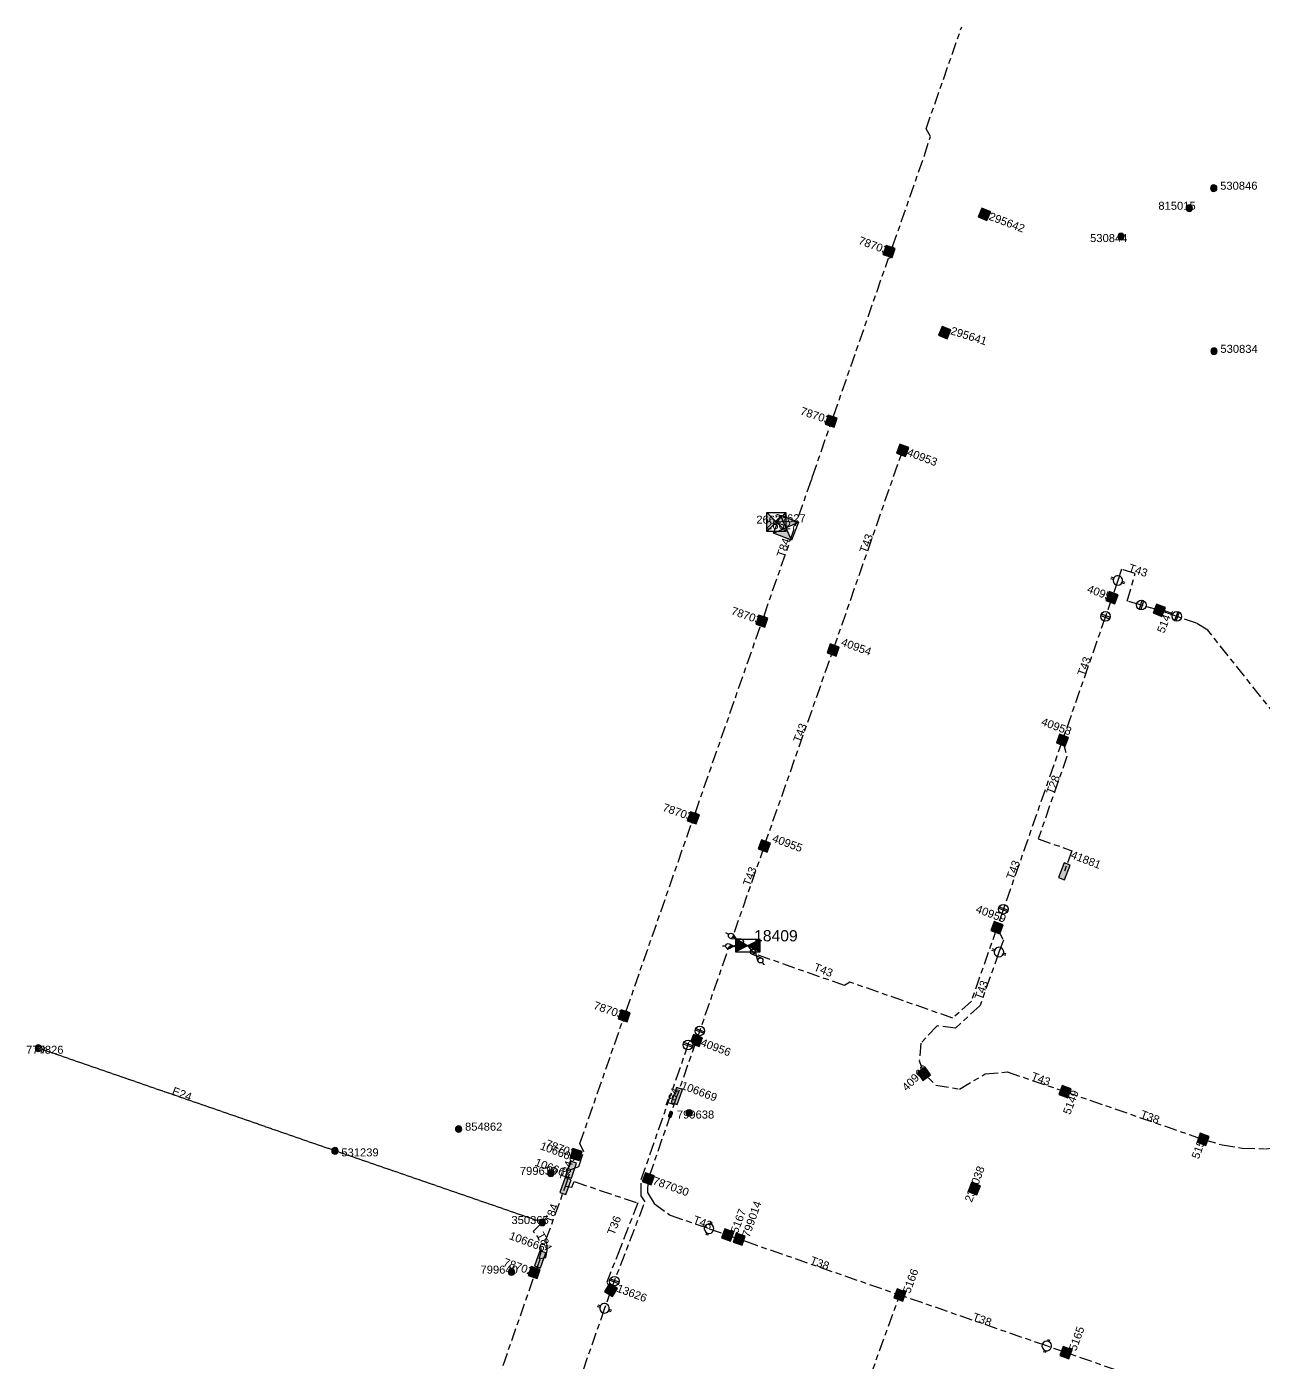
# Model space of a CAD drawing. Header units: metres. Extents: x 301341 to 310479, y 6262403 to 6265281.
# Drawn here: x 306737.9 to 307124.1, y 6264586.2 to 6265003.3 of the extents above; entities that cross this region are included whole.
import ezdxf
from ezdxf.enums import TextEntityAlignment as Align

# ---------------------------------------------------------------- set-up
doc = ezdxf.new("R2010")
doc.units = ezdxf.units.M
doc.linetypes.add('Cable Exist OH', pattern=[1, 1, 0])
doc.linetypes.add('Cable Exist UG', pattern=[8.2, 4, -1.2, 1.8, -1.2])
doc.layers.get('0').update_dxf_attribs({"color": 6})
for name, color, linetype in [('Equip_LV_EXT', 7, 'Continuous'), ('Mains_LV_EXT', 7, 'Continuous'), ('Sub_SP_EXT', 7, 'Continuous'), ('SupportsOH_SP_TR_HV_LV_SL_EXT', 7, 'Continuous'), ('SupportsUG_SP_LV_EXT', 7, 'Continuous'), ('SupportsUG_SP_LV_SL_EXT', 7, 'Continuous')]:
    doc.layers.add(name, color=color, linetype=linetype)
doc.styles.add('COLUMN_LABEL', font='arial.ttf')
doc.styles.add('iecARIAL', font='arial.ttf', dxfattribs={"height": 2})
doc.styles.add('POLE_LABEL', font='arial.ttf')
doc.styles.get("Standard").update_dxf_attribs({"font": 'arial.ttf'})

# ---------------------------------------------------------------- blocks, each defined once
blk = doc.blocks.new('SUB_PADMOUNT_EXT')
for points in [[(0, 0), (-3.84, 1.92), (-3.84, -1.92)], [(0, 0), (3.84, 1.92), (3.84, -1.92)]]:
    blk.add_hatch(color=256).paths.add_polyline_path(points)
for p, q in [((3.84, 1.92), (-3.84, -1.92)), ((-3.84, 1.92), (3.84, -1.92))]:
    blk.add_line(p, q)
blk.add_lwpolyline([(-3.84, -1.92), (3.84, -1.92), (3.84, 1.92), (-3.84, 1.92)], close=True)
for tag, height, flags, p in [('STREET_CODE', 0.2, 9, (1.5, 0)), ('ASSET_NUM', 3.5, 8, (2, 2)), ('CONSTRUCTED_VOLTAGE', 0.2, 9, (1.5, -0.2)), ('OPERATING_VOLTAGE', 0.2, 9, (1.5, -0.6)), ('ORIENTATION', 0.2, 9, (1.5, -0.8)), ('OWNED_BY', 0.2, 9, (1.5, -1)), ('OPERATED_BY', 0.2, 9, (1.5, -1.2)), ('SECONDARY_VOLTAGE', 0.2, 9, (1.5, -1.6)), ('STATE', 0.2, 9, (1.5, -1.8)), ('SUBSTATION_TYPE', 0.2, 9, (1.5, -2.2)), ('STREETNAME', 0.2, 9, (1.5, -3)), ('SUBURB', 0.2, 9, (1.5, -3.2)), ('Z', 0.2, 1, (1.5, -3.6)), ('NO_PHASES', 0.2, 9, (1.5, -0.4)), ('MAINTAINED_BY', 0.2, 9, (1.5, -1.4)), ('PARENT', 0.2, 9, (1.5, -2)), ('USAGE', 0.2, 9, (1.5, -2.4)), ('LEGEND', 0.2, 9, (1.5, -2.6)), ('LOCATION', 0.2, 9, (1.5, -2.8)), ('NOTES', 0.2, 9, (1.5, -3.4))]:
    blk.add_attdef(tag, text='', height=height, dxfattribs=dict(flags=flags)).set_placement(p, align=Align.MIDDLE_LEFT)
blk = doc.blocks.new('COLUMN_EXT')
blk.add_hatch(color=256).paths.add_polyline_path([(-1.49, 1.48), (-1.49, -1.49), (1.48, -1.49), (1.48, 1.48)])
blk.add_lwpolyline([(-1.49, -1.49), (1.48, -1.49), (1.48, 1.48), (-1.49, 1.48)], close=True)
for tag, height, style, flags, p in [('STRUCTURE_PLANT_NUMBER', 0.2, 'POLE_LABEL', 9, (1.81, 0.03)), ('ASSET_NUM', 2.5, 'COLUMN_LABEL', 8, (2, 2)), ('STREET_CODE', 0.2, 'COLUMN_LABEL', 9, (1.81, -0.2))]:
    blk.add_attdef(tag, text='', height=height, dxfattribs=dict(style=style, flags=flags)).set_placement(p, align=Align.MIDDLE_LEFT)
at = {"flags": 1}
blk.add_attdef('Z', (1.81, -2.35), '', height=0.2, dxfattribs=at)
at = {"flags": 9}
for tag, p in [('COLUMN_TYPE', (1.81, -0.4)), ('OWNED_BY', (1.81, -0.6)), ('STATE', (1.81, -0.8)), ('USAGE', (1.81, -1)), ('STREETNAME', (1.81, -1.6)), ('SUBURB', (1.81, -1.8)), ('LEGEND', (1.81, -1.2)), ('LOCATION', (1.81, -1.4)), ('NOTES', (1.81, -2))]:
    blk.add_attdef(tag, text='', height=0.2, dxfattribs=at).set_placement(p, align=Align.MIDDLE_LEFT)
blk = doc.blocks.new('PILLAR_EXT')
blk.add_hatch(color=256).paths.add_polyline_path([(-2.475, 0.99), (-2.475, -0.99), (2.475, -0.99), (2.475, 0.99)])
blk.add_lwpolyline([(-2.475, -0.99), (2.475, -0.99), (2.475, 0.99), (-2.475, 0.99)], close=True)
at = {"style": 'iecARIAL', "flags": 8}
blk.add_attdef('ASSET_NUM', (1.5, 3.5), '', height=2.5, dxfattribs=at)
for tag, p, flags in [('OWNED_BY', (0, -0.2), 9), ('STATE', (0, -0.4), 9), ('SUPPORT_TYPE', (0, -0.6), 9), ('STREETNAME', (0, -1.8), 9), ('SUBURB', (0, -2), 1), ('USAGE', (0, -0.8), 9), ('LEGEND', (0, -1), 9), ('LOCATION', (0, -1.2), 9), ('NOTES', (0, -1.4), 9), ('PARENT', (0, -1.6), 9)]:
    blk.add_attdef(tag, p, '', height=0.2, dxfattribs=dict(flags=flags))
blk = doc.blocks.new('POLE_EXT')
blk.add_hatch(color=256).paths.add_polyline_path([(-1, 0, 1), (1, 0, 1)])
blk.add_lwpolyline([(-1, 0, 1), (1, 0, 1)], format="xyb", close=True)
for tag, height, flags, p in [('pNumber', 2.5, 8, (-17.84, 2.07)), ('OWNED_BY', 0.2, 9, (1.35, -0.4)), ('SPECIAL_USE', 0.2, 9, (1.35, -0.8)), ('STATE', 0.2, 9, (1.35, -1)), ('cLV', 0.2, 9, (1.35, -1.4)), ('hDepth', 0.2, 9, (1.35, -1.6)), ('hDia', 0.2, 9, (1.35, -1.8)), ('cHV', 0.2, 9, (1.35, -2)), ('cLinedev', 0.2, 9, (1.35, -3.4)), ('pExisting', 0.2, 9, (1.35, -3.8)), ('PARENT', 0.2, 9, (1.35, -0.6)), ('USAGE', 0.2, 9, (1.35, -1.2)), ('LBRACKET', 0.2, 9, (1.35, -2.2)), ('LExisting', 0.2, 9, (1.35, -2.4)), ('LANTNUMBER', 0.2, 9, (1.35, -2.6)), ('LOther', 0.2, 9, (1.35, -2.8)), ('LRemove', 0.2, 9, (1.35, -3)), ('LEGEND', 0.2, 9, (1.35, -3.2)), ('LOCATION', 0.2, 9, (1.35, -3.6)), ('PFNUMBER', 0.2, 9, (1.35, -4)), ('NEWPFNUMBER', 0.2, 9, (1.35, -4.2)), ('pFooting', 0.2, 9, (1.35, -4.4)), ('pNew', 0.2, 9, (1.35, -4.6)), ('pRelocate', 0.2, 9, (1.35, -5)), ('pRemove', 0.2, 9, (1.35, -5.2)), ('pReplace', 0.2, 9, (1.35, -5.4)), ('pStay', 0.2, 9, (1.35, -5.6)), ('pType', 0.2, 9, (1.35, -5.8)), ('cspan', 0.2, 9, (1.35, -6)), ('STREETNAME', 0.2, 9, (1.35, -6.2)), ('SUBURB', 0.2, 9, (1.35, -6.4)), ('OPERATED_BY', 0.2, 9, (1.36, -7.01)), ('NOTES', 0.2, 9, (1.35, -6.6)), ('MAINTAINED_BY', 0.2, 9, (1.36, -6.81))]:
    blk.add_attdef(tag, text='', height=height, dxfattribs=dict(flags=flags)).set_placement(p, align=Align.MIDDLE_LEFT)
at = {"style": 'POLE_LABEL'}
for tag, height, flags, p in [('STRUCTURE_PLANT_NUMBER', 0.2, 9, (1.35, 0.03)), ('ASSET_NUM', 2.5, 8, (2, 2)), ('STREET_CODE', 0.2, 9, (1.35, -0.2))]:
    blk.add_attdef(tag, text='', height=height, dxfattribs=dict(at, flags=flags)).set_placement(p, align=Align.MIDDLE_LEFT)
at = {"flags": 1}
blk.add_attdef('Z', (1.35, -7.33), '', height=0.2, dxfattribs=at)
blk = doc.blocks.new('LV_STJ_EXT')
h = blk.add_hatch(color=256)
edge = h.paths.add_edge_path()
edge.add_ellipse((-0.59, 0.13), major_axis=(0.226, 0.226), ratio=1, start_angle=45, end_angle=135)
edge.add_line((-0.91, 0.13), (-0.91, -0.13))
edge.add_ellipse((-0.59, -0.13), major_axis=(0.226, 0.226), ratio=1, start_angle=135, end_angle=225)
edge.add_line((-0.59, -0.45), (0.59, -0.45))
edge.add_ellipse((0.59, -0.13), major_axis=(-0.226, 0.226), ratio=1, start_angle=135, end_angle=225)
edge.add_line((0.91, -0.13), (0.91, 0.13))
edge.add_ellipse((0.59, 0.13), major_axis=(-0.226, 0.226), ratio=1, start_angle=225, end_angle=315)
edge.add_line((0.59, 0.45), (-0.59, 0.45))
blk.add_lwpolyline([(-0.91, 0.13), (-0.91, -0.13, 0.414214), (-0.59, -0.45), (0.59, -0.45, 0.414214), (0.91, -0.13), (0.91, 0.13, 0.414214), (0.59, 0.45), (-0.59, 0.45, 0.414214)], format="xyb", close=True)
at = {"flags": 1}
blk.add_attdef('Z', (0, 0), '', height=0.2, dxfattribs=at)
at = {"flags": 9}
for tag, p in [('ORIENTATION', (0, 0)), ('USAGE', (0, -0.2)), ('LEGEND', (0, -0.4)), ('NOTES', (0, -0.6))]:
    blk.add_attdef(tag, text='', height=0.2, dxfattribs=at).set_placement(p, align=Align.MIDDLE_LEFT)
blk = doc.blocks.new('LV_UG_LINKS_CLOSED_EXT')
blk.add_wipeout([(-1.06, 1.06), (-1.18, 0.92), (-1.29, 0.76), (-1.37, 0.59), (-1.43, 0.42), (-1.48, 0.23), (-1.49, 0.05), (-1.49, -0.14), (-1.46, -0.33), (-1.41, -0.51), (-1.33, -0.68), (-1.24, -0.84), (-1.12, -0.99), (-0.99, -1.12), (-0.84, -1.24), (-0.68, -1.33), (-0.51, -1.41), (-0.33, -1.46), (-0.14, -1.49), (0.05, -1.49), (0.23, -1.48), (0.42, -1.43), (0.59, -1.37), (0.76, -1.29), (0.92, -1.18), (1.06, -1.06), (1.18, -0.92), (1.29, -0.76), (1.37, -0.59), (1.43, -0.42), (1.48, -0.23), (1.49, -0.05), (1.49, 0.14), (1.46, 0.33), (1.41, 0.51), (1.33, 0.68), (1.24, 0.84), (1.12, 0.99), (0.99, 1.12), (0.84, 1.24), (0.68, 1.33), (0.51, 1.41), (0.33, 1.46), (0.14, 1.49), (-0.05, 1.49), (-0.23, 1.48), (-0.42, 1.43), (-0.59, 1.37), (-0.76, 1.29), (-0.92, 1.18)])
for p, q in [((-0.25, -1.48), (-0.25, 1.48)), ((0.25, -1.48), (0.25, 1.48))]:
    blk.add_line(p, q)
blk.add_circle((0, 0), 1.5)
at = {"flags": 9}
for tag, p in [('ACTUAL_STATUS', (0, 0)), ('CONSTRUCTED_VOLTAGE', (0, -0.2)), ('OPERATING_VOLTAGE', (0, -0.6)), ('ORIENTATION', (0, -0.8)), ('STATE', (0, -1)), ('SWITCH_TYPE', (0, -1.2)), ('NO_PHASES', (0, -0.4)), ('USAGE', (0, -1.4)), ('NOTES', (0, -1.6))]:
    blk.add_attdef(tag, text='', height=0.2, dxfattribs=at).set_placement(p, align=Align.MIDDLE_LEFT)
at = {"flags": 1}
blk.add_attdef('Z', (0, 0), '', height=0.2, dxfattribs=at)
blk = doc.blocks.new('LV_UG_LINKS_OPEN_EXT')
for p, q in [((-0.25, 1.47), (-0.25, 2.22)), ((0.25, 1.47), (0.25, 2.22)), ((-0.25, -1.47), (-0.25, -2.22)), ((0.25, -1.47), (0.25, -2.22))]:
    blk.add_line(p, q)
at = {"flags": 9}
for tag, p in [('ACTUAL_STATUS', (0, 0)), ('CONSTRUCTED_VOLTAGE', (0, -0.2)), ('OPERATING_VOLTAGE', (0, -0.6)), ('ORIENTATION', (0, -0.8)), ('STATE', (0, -1)), ('SWITCH_TYPE', (0, -1.2)), ('NO_PHASES', (0, -0.4)), ('USAGE', (0, -1.4)), ('NOTES', (0, -1.6))]:
    blk.add_attdef(tag, text='', height=0.2, dxfattribs=at).set_placement(p, align=Align.MIDDLE_LEFT)
at = {"flags": 1}
blk.add_attdef('Z', (0, 0), '', height=0.2, dxfattribs=at)
blk.add_wipeout([(-0.25, 1.47), (-0.43, 1.43), (-0.61, 1.36), (-0.77, 1.28), (-0.93, 1.17), (-1.07, 1.05), (-1.19, 0.9), (-1.29, 0.75), (-1.38, 0.58), (-1.44, 0.4), (-1.48, 0.22), (-1.49, 0.03), (-1.49, -0.16), (-1.45, -0.34), (-1.4, -0.52), (-1.32, -0.69), (-1.23, -0.85), (-1.11, -1), (-0.98, -1.13), (-0.83, -1.24), (-0.66, -1.34), (-0.49, -1.41), (-0.31, -1.46), (-0.13, -1.49), (0.06, -1.49), (0.25, -1.47), (0.43, -1.43), (0.61, -1.36), (0.77, -1.28), (0.93, -1.17), (1.07, -1.05), (1.19, -0.9), (1.29, -0.75), (1.38, -0.58), (1.44, -0.4), (1.48, -0.22), (1.49, -0.03), (1.49, 0.16), (1.45, 0.34), (1.4, 0.52), (1.32, 0.69), (1.23, 0.85), (1.11, 1), (0.98, 1.13), (0.83, 1.24), (0.66, 1.34), (0.49, 1.41), (0.31, 1.46), (0.13, 1.49), (-0.06, 1.49)])
blk.add_lwpolyline([(0, -1.49, 1), (0, 1.49, 1)], format="xyb", close=True)
blk = doc.blocks.new('LV_UG_DFUSE_CLOSED_EXT')
for points in [[(1, 0), (0, 0)], [(5.04, 0.73), (2.16, -0.72)], [(5.05, -0.71), (2.16, 0.72)], [(6.2, 0.01), (7.2, 0.01)]]:
    blk.add_lwpolyline(points)
for centre in [(1.8, 0), (5.4, 0.01)]:
    blk.add_circle(centre, 0.8)
at = {"flags": 9}
for tag, p in [('ACTUAL_STATUS', (0, 0)), ('CONSTRUCTED_VOLTAGE', (0, -0.2)), ('OPERATING_VOLTAGE', (0, -0.6)), ('ORIENTATION', (0, -0.8)), ('STATE', (0, -1)), ('SWITCH_TYPE', (0, -1.2)), ('NO_PHASES', (0, -0.4)), ('USAGE', (0, -1.4)), ('NOTES', (0, -1.6))]:
    blk.add_attdef(tag, text='', height=0.2, dxfattribs=at).set_placement(p, align=Align.MIDDLE_LEFT)
at = {"flags": 1}
blk.add_attdef('Z', (0, 0), '', height=0.2, dxfattribs=at)
blk = doc.blocks.new('End Shackle_EXT')
blk.add_wipeout([(0, 0.25), (1.81, 0.25), (1.82, -0.25), (0, -0.25)])
blk.add_line((1.81, -1), (1.81, 1))
at = {"flags": 1}
blk.add_attdef('Z', (0, 0), '', height=0.2, dxfattribs=at)
at = {"flags": 9}
for tag, p in [('CONNECTOR_TYPE', (0, 0)), ('CONSTRUCTED_VOLTAGE', (0, -0.2)), ('OPERATING_VOLTAGE', (0, -0.6)), ('ORIENTATION', (0, -0.8)), ('OWNED_BY', (0, -1)), ('STATE', (0, -1.2)), ('NO_PHASES', (0, -0.4)), ('USAGE', (0, -1.4)), ('NOTES', (0, -1.6))]:
    blk.add_attdef(tag, text='', height=0.2, dxfattribs=at).set_placement(p, align=Align.MIDDLE_LEFT)
blk = doc.blocks.new('SWITCHING_STATION_EXT')
blk.add_hatch(color=256).paths.add_polyline_path([(-3, 3), (-3, -3), (0, 0)])
h = blk.add_hatch(color=256)
h.paths.add_polyline_path([(0, 0), (3, -3), (3, 3)])
h.paths.add_polyline_path([(3.59, -1.15), (4.63, -1.15), (4.63, -0.85), (3.59, -0.85)], flags=9)
h.paths.add_polyline_path([(3.59, -0.95), (4.83, -0.95), (4.83, -0.65), (3.59, -0.65)], flags=9)
h.paths.add_polyline_path([(3.59, -0.75), (4.63, -0.75), (4.63, -0.45), (3.59, -0.45)], flags=9)
h.paths.add_polyline_path([(3.59, -0.55), (4.83, -0.55), (4.83, -0.25), (3.59, -0.25)], flags=9)
h.paths.add_polyline_path([(3.59, -0.35), (5.69, -0.35), (5.69, -0.05), (3.59, -0.05)], flags=9)
for p, q in [((-3, 3), (3, -3)), ((-3, -3), (3, 3)), ((-2.4, 2.33), (-2.4, 2.33, 0)), ((2.33, 2.33), (2.33, 2.33, 0))]:
    blk.add_line(p, q)
blk.add_lwpolyline([(-3, 3), (3, 3), (3, -3), (-3, -3)], close=True)
for tag, height, flags, p in [('STREET_CODE', 0.2, 9, (1.5, 0)), ('ASSET_NUM', 2.5, 8, (3.46, 2)), ('CONSTRUCTED_VOLTAGE', 0.2, 9, (1.5, -0.2)), ('OPERATING_VOLTAGE', 0.2, 9, (1.5, -0.6)), ('OPERATED_BY', 0.2, 9, (1.5, -0.8)), ('ORIENTATION', 0.2, 9, (1.5, -1.2)), ('OWNED_BY', 0.2, 9, (1.5, -1.4)), ('STATE', 0.2, 9, (1.5, -1.6)), ('SITE_TYPE', 0.2, 9, (1.5, -2.6)), ('STREETNAME', 0.2, 9, (1.5, -2.8)), ('SUBURB', 0.2, 9, (1.5, -3)), ('Z', 0.2, 1, (1.5, -3.4)), ('NO_PHASES', 0.2, 9, (1.5, -0.4)), ('MAINTAINED_BY', 0.2, 9, (1.5, -1)), ('PARENT', 0.2, 9, (1.5, -1.8)), ('USAGE', 0.2, 9, (1.5, -2)), ('LEGEND', 0.2, 9, (1.5, -2.2)), ('LOCATION', 0.2, 9, (1.5, -2.4)), ('NOTES', 0.2, 9, (1.5, -3.2))]:
    blk.add_attdef(tag, text='', height=height, dxfattribs=dict(flags=flags)).set_placement(p, align=Align.MIDDLE_LEFT)

msp = doc.modelspace()

# ---------------------------------------------------------------- linework, layer by layer
at = {"layer": 'Mains_LV_EXT', "linetype": 'Cable Exist UG'}
for points in [[(306989.75, 6264808.63), (307011.47, 6264870.97)], [(306968.25, 6264747.38), (306989.75, 6264808.63)], [(307061.35, 6264780.44), (307062.76, 6264775.39), (307053.77, 6264749.63), (307064.31, 6264745.94), (307061.96, 6264739.49)], [(306968.25, 6264747.38), (306958.36, 6264719.06), (306963.08, 6264716.32)], [(307018.13, 6264676.28), (307021.85, 6264672.74), (307029.23, 6264671.44), (307037.26, 6264676.26), (307044.12, 6264676.85), (307062.17, 6264670.7)], [(306940.92, 6264669.38), (306938.96, 6264663.54)], [(307062.17, 6264670.7), (307105.27, 6264655.77)], [(307105.27, 6264655.77), (307111.19, 6264654.06), (307117.45, 6264653.05), (307124.76, 6264652.81), (307130.59, 6264653.4), (307158.7, 6264659.63), (307165.17, 6264662.64)], [(306906.19, 6264641.18), (306907.85, 6264646.32)], [(306897.92, 6264618.42), (306900.03, 6264618.92), (306900.4, 6264621.05), (306900.42, 6264622.73), (306900.08, 6264624.42), (306906.19, 6264641.18)], [(306956.8, 6264625.88), (306962.37, 6264623.94), (307010.58, 6264607.18)], [(306867.55, 6264530.1), (306874.82, 6264551.1), (306875.68, 6264551.17), (306876.47, 6264553.46), (306875.91, 6264554.23), (306896.24, 6264612.57), (306897.04, 6264612.66), (306897.84, 6264614.95), (306897.35, 6264615.78), (306898.23, 6264618.3)], [(306991.05, 6264551.79), (307001.46, 6264582), (307010.58, 6264607.18)], [(307114.6, 6264565.77), (307101.51, 6264575.65), (307062.43, 6264589.17)]]:
    msp.add_lwpolyline(points, dxfattribs=at)
msp.add_lwpolyline([(306897.92, 6264618.42), (306898.14, 6264619.04), (306898.14, 6264619.04, 0.305217), (306896.1, 6264626.99), (306896.1, 6264626.99), (306898.95, 6264629.84)], format="xyb", dxfattribs=at)

# ---------------------------------------------------------------- block references
at = {"layer": 'Equip_LV_EXT'}
for name, p, rotation in [('LV_UG_DFUSE_CLOSED_EXT', (306962.5, 6264716.65), 149.843486970022), ('LV_UG_DFUSE_CLOSED_EXT', (306962.36, 6264716.3), 181.599340667589), ('LV_UG_DFUSE_CLOSED_EXT', (306963.53, 6264715.78), 310.3140226788779), ('LV_UG_LINKS_OPEN_EXT', (307041.52, 6264714.28), 250.4888395541239), ('LV_STJ_EXT', (306938.97, 6264663.57), 70.87605526798671)]:
    msp.add_blockref(name, p, dxfattribs=dict(at, rotation=rotation))
at = {"layer": 'Sub_SP_EXT'}
ref = msp.add_blockref('SWITCHING_STATION_EXT', (306972.01, 6264848.57), dxfattribs=at)
ref.add_attrib('ASSET_NUM', '26627', dxfattribs={"layer": '0', "height": 2.5}).set_placement((306975.47, 6264849.32), align=Align.MIDDLE_RIGHT)
ref = msp.add_blockref('SWITCHING_STATION_EXT', (306975.04, 6264846.83), dxfattribs=dict(at, rotation=69.27710090145779))
ref.add_attrib('ASSET_NUM', '26627', dxfattribs={"layer": '0', "height": 2.5}).set_placement((306978.5, 6264847.58), align=Align.MIDDLE_RIGHT)
ref = msp.add_blockref('SUB_PADMOUNT_EXT', (306963.08, 6264716.32), dxfattribs=at)
ref.add_attrib('ASSET_NUM', '18409', dxfattribs={"layer": '0', "height": 3.5}).set_placement((306965.08, 6264716.57), align=Align.BOTTOM_LEFT)
at = {"layer": 'SupportsOH_SP_TR_HV_LV_SL_EXT'}
ref = msp.add_blockref('POLE_EXT', (307108.59, 6264952.85), dxfattribs=at)
ref.add_attrib('ASSET_NUM', '530846', dxfattribs={"layer": '0', "height": 2.5, "rotation": 0.1674, "style": 'POLE_LABEL'}).set_placement((307110.59, 6264953.6), align=Align.MIDDLE_LEFT)
ref = msp.add_blockref('POLE_EXT', (307100.95, 6264946.6), dxfattribs=at)
ref.add_attrib('ASSET_NUM', '815015', dxfattribs={"layer": '0', "height": 2.5, "style": 'POLE_LABEL'}).set_placement((307102.95, 6264947.35), align=Align.MIDDLE_RIGHT)
ref = msp.add_blockref('POLE_EXT', (307079.64, 6264937.76), dxfattribs=at)
ref.add_attrib('ASSET_NUM', '530844', dxfattribs={"layer": '0', "height": 2.5, "style": 'POLE_LABEL'}).set_placement((307081.64, 6264938.51), align=Align.TOP_RIGHT)
ref = msp.add_blockref('POLE_EXT', (307108.67, 6264901.92), dxfattribs=at)
ref.add_attrib('ASSET_NUM', '530834', dxfattribs={"layer": '0', "height": 2.5, "rotation": 359.9025, "style": 'POLE_LABEL'}).set_placement((307110.67, 6264902.67), align=Align.MIDDLE_LEFT)
ref = msp.add_blockref('POLE_EXT', (306741.59, 6264684.27), dxfattribs=at)
ref.add_attrib('ASSET_NUM', '777826', dxfattribs={"layer": '0', "height": 2.5, "style": 'POLE_LABEL'}).set_placement((306743.59, 6264685.02), align=Align.TOP_CENTER)
ref = msp.add_blockref('POLE_EXT', (306944.78, 6264664.03), dxfattribs=at)
ref.add_attrib('ASSET_NUM', '799638', dxfattribs={"layer": '0', "height": 2.5, "style": 'POLE_LABEL'}).set_placement((306946.78, 6264664.78), align=Align.TOP_CENTER)
ref = msp.add_blockref('POLE_EXT', (306872.8, 6264659.01), dxfattribs=at)
ref.add_attrib('ASSET_NUM', '854862', dxfattribs={"layer": '0', "height": 2.5, "style": 'POLE_LABEL'}).set_placement((306874.8, 6264659.76), align=Align.MIDDLE_LEFT)
ref = msp.add_blockref('POLE_EXT', (306834.18, 6264652.21), dxfattribs=at)
ref.add_attrib('ASSET_NUM', '531239', dxfattribs={"layer": '0', "height": 2.5, "style": 'POLE_LABEL'}).set_placement((306836.18, 6264652.96), align=Align.TOP_LEFT)
ref = msp.add_blockref('POLE_EXT', (306901.58, 6264645.2), dxfattribs=at)
ref.add_attrib('ASSET_NUM', '799639', dxfattribs={"layer": '0', "height": 2.5, "style": 'POLE_LABEL'}).set_placement((306903.58, 6264645.95), align=Align.MIDDLE_RIGHT)
ref = msp.add_blockref('POLE_EXT', (306898.95, 6264629.84), dxfattribs=at)
ref.add_attrib('ASSET_NUM', '350365', dxfattribs={"layer": '0', "height": 2.5, "style": 'POLE_LABEL'}).set_placement((306900.95, 6264630.59), align=Align.MIDDLE_RIGHT)
ref = msp.add_blockref('POLE_EXT', (306889.29, 6264614.36), dxfattribs=at)
ref.add_attrib('ASSET_NUM', '799640', dxfattribs={"layer": '0', "height": 2.5, "style": 'POLE_LABEL'}).set_placement((306891.29, 6264615.11), align=Align.MIDDLE_RIGHT)
at = {"layer": 'SupportsUG_SP_LV_EXT'}
ref = msp.add_blockref('PILLAR_EXT', (307061.96, 6264739.49), dxfattribs=dict(at, rotation=68.97074951853159))
ref.add_attrib('ASSET_NUM', '41881', dxfattribs={"layer": '0', "height": 2.5, "rotation": 338.9342, "style": 'iecARIAL'}).set_placement((307063.46, 6264742.99), align=Align.BOTTOM_LEFT)
ref = msp.add_blockref('PILLAR_EXT', (306940.95, 6264669.31), dxfattribs=dict(at, rotation=251.2708595187881))
ref.add_attrib('ASSET_NUM', '106669', dxfattribs={"layer": '0', "height": 2.5, "rotation": 339.4441, "style": 'iecARIAL'}).set_placement((306942.45, 6264672.81), align=Align.MIDDLE_LEFT)
ref = msp.add_blockref('PILLAR_EXT', (306907.85, 6264646.32), dxfattribs=dict(at, rotation=251.891215863017))
ref.add_attrib('ASSET_NUM', '106668', dxfattribs={"layer": '0', "height": 2.5, "rotation": 339.248, "style": 'iecARIAL'}).set_placement((306909.35, 6264649.82), align=Align.MIDDLE_RIGHT)
ref = msp.add_blockref('PILLAR_EXT', (306906.19, 6264641.18), dxfattribs=dict(at, rotation=70.44364410668541))
ref.add_attrib('ASSET_NUM', '106667', dxfattribs={"layer": '0', "height": 2.5, "rotation": 339.1359, "style": 'iecARIAL'}).set_placement((306907.69, 6264644.68), align=Align.MIDDLE_RIGHT)
ref = msp.add_blockref('PILLAR_EXT', (306898.22, 6264618.33), dxfattribs=dict(at, rotation=250.3959120863067))
ref.add_attrib('ASSET_NUM', '106666', dxfattribs={"layer": '0', "height": 2.5, "rotation": 339.6785, "style": 'iecARIAL'}).set_placement((306899.72, 6264621.83), align=Align.MIDDLE_RIGHT)
at = {"layer": 'SupportsUG_SP_LV_SL_EXT'}
ref = msp.add_blockref('COLUMN_EXT', (307037, 6264944.66), dxfattribs=dict(at, rotation=336.8491160787199))
ref.add_attrib('ASSET_NUM', '295642', dxfattribs={"layer": '0', "height": 2.5, "rotation": 339.1455, "style": 'COLUMN_LABEL'}).set_placement((307039, 6264945.41), align=Align.TOP_LEFT)
ref = msp.add_blockref('COLUMN_EXT', (307007.2, 6264933.03), dxfattribs=dict(at, rotation=251.3018925746371))
ref.add_attrib('ASSET_NUM', '787036', dxfattribs={"layer": '0', "height": 2.5, "rotation": 339.5479, "style": 'COLUMN_LABEL'}).set_placement((307009.2, 6264933.78), align=Align.TOP_RIGHT)
ref = msp.add_blockref('COLUMN_EXT', (307024.57, 6264907.73), dxfattribs=dict(at, rotation=247.9993016685123))
ref.add_attrib('ASSET_NUM', '295641', dxfattribs={"layer": '0', "height": 2.5, "rotation": 342.3216, "style": 'COLUMN_LABEL'}).set_placement((307026.57, 6264908.48), align=Align.MIDDLE_LEFT)
ref = msp.add_blockref('COLUMN_EXT', (306989.1, 6264880.12), dxfattribs=dict(at, rotation=71.29822102947043))
ref.add_attrib('ASSET_NUM', '787035', dxfattribs={"layer": '0', "height": 2.5, "rotation": 341.2982, "style": 'COLUMN_LABEL'}).set_placement((306991.1, 6264880.87), align=Align.TOP_RIGHT)
ref = msp.add_blockref('COLUMN_EXT', (307011.47, 6264870.97), dxfattribs=dict(at, rotation=69.48695720823972))
ref.add_attrib('ASSET_NUM', '40953', dxfattribs={"layer": '0', "height": 2.5, "rotation": 339.4504, "style": 'COLUMN_LABEL'}).set_placement((307013.47, 6264871.72), align=Align.TOP_LEFT)
ref = msp.add_blockref('COLUMN_EXT', (307076.81, 6264824.94), dxfattribs=dict(at, rotation=249.6623070090911))
ref.add_attrib('ASSET_NUM', '40957', dxfattribs={"layer": '0', "height": 2.5, "rotation": 339.6985, "style": 'COLUMN_LABEL'}).set_placement((307078.81, 6264825.69), align=Align.TOP_RIGHT)
ref = msp.add_blockref('COLUMN_EXT', (306967.5, 6264817.61), dxfattribs=dict(at, rotation=70.7622527367829))
ref.add_attrib('ASSET_NUM', '787034', dxfattribs={"layer": '0', "height": 2.5, "rotation": 340.7623, "style": 'COLUMN_LABEL'}).set_placement((306969.5, 6264818.36), align=Align.TOP_RIGHT)
ref = msp.add_blockref('COLUMN_EXT', (307091.56, 6264821.05), dxfattribs=dict(at, rotation=68.97074951853159))
ref.add_attrib('ASSET_NUM', '5141', dxfattribs={"layer": '0', "height": 2.5, "rotation": 68.9704, "style": 'COLUMN_LABEL'}).set_placement((307093.56, 6264821.8), align=Align.TOP_RIGHT)
ref = msp.add_blockref('COLUMN_EXT', (306989.75, 6264808.63), dxfattribs=dict(at, rotation=70.10220474539237))
ref.add_attrib('ASSET_NUM', '40954', dxfattribs={"layer": '0', "height": 2.5, "rotation": 340.0656, "style": 'COLUMN_LABEL'}).set_placement((306991.75, 6264809.38), align=Align.BOTTOM_LEFT)
ref = msp.add_blockref('COLUMN_EXT', (307061.35, 6264780.44), dxfattribs=dict(at, rotation=249.7126272548124))
ref.add_attrib('ASSET_NUM', '40958', dxfattribs={"layer": '0', "height": 2.5, "rotation": 339.7489, "style": 'COLUMN_LABEL'}).set_placement((307063.35, 6264781.19), align=Align.BOTTOM_RIGHT)
ref = msp.add_blockref('COLUMN_EXT', (306946.08, 6264756.22), dxfattribs=dict(at, rotation=70.7622527367829))
ref.add_attrib('ASSET_NUM', '787033', dxfattribs={"layer": '0', "height": 2.5, "rotation": 340.7623, "style": 'COLUMN_LABEL'}).set_placement((306948.08, 6264756.97), align=Align.TOP_RIGHT)
ref = msp.add_blockref('COLUMN_EXT', (306968.25, 6264747.38), dxfattribs=dict(at, rotation=69.64702160814923))
ref.add_attrib('ASSET_NUM', '40955', dxfattribs={"layer": '0', "height": 2.5, "rotation": 339.6104, "style": 'COLUMN_LABEL'}).set_placement((306970.25, 6264748.13), align=Align.BOTTOM_LEFT)
ref = msp.add_blockref('COLUMN_EXT', (307040.89, 6264721.92), dxfattribs=dict(at, rotation=249.5334551671638))
ref.add_attrib('ASSET_NUM', '40959', dxfattribs={"layer": '0', "height": 2.5, "rotation": 339.5697, "style": 'COLUMN_LABEL'}).set_placement((307042.89, 6264722.67), align=Align.BOTTOM_RIGHT)
ref = msp.add_blockref('COLUMN_EXT', (306924.5, 6264694.38), dxfattribs=dict(at, rotation=70.7622527367829))
ref.add_attrib('ASSET_NUM', '787032', dxfattribs={"layer": '0', "height": 2.5, "rotation": 340.7623, "style": 'COLUMN_LABEL'}).set_placement((306926.5, 6264695.13), align=Align.TOP_RIGHT)
ref = msp.add_blockref('COLUMN_EXT', (306947, 6264686.66), dxfattribs=dict(at, rotation=69.45194312075955))
ref.add_attrib('ASSET_NUM', '40956', dxfattribs={"layer": '0', "height": 2.5, "rotation": 339.416, "style": 'COLUMN_LABEL'}).set_placement((306949, 6264687.41), align=Align.TOP_LEFT)
ref = msp.add_blockref('COLUMN_EXT', (307018.13, 6264676.28), dxfattribs=dict(at, rotation=305.0210799190633))
ref.add_attrib('ASSET_NUM', '40960', dxfattribs={"layer": '0', "height": 2.5, "rotation": 45.0811, "style": 'COLUMN_LABEL'}).set_placement((307020.13, 6264677.03), align=Align.BOTTOM_RIGHT)
ref = msp.add_blockref('COLUMN_EXT', (307062.17, 6264670.7), dxfattribs=dict(at, rotation=339.2056336467488))
ref.add_attrib('ASSET_NUM', '5149', dxfattribs={"layer": '0', "height": 2.5, "rotation": 69.2419, "style": 'COLUMN_LABEL'}).set_placement((307064.17, 6264671.45), align=Align.TOP_RIGHT)
ref = msp.add_blockref('COLUMN_EXT', (306909.47, 6264651.02), dxfattribs=dict(at, rotation=72.33558496482541))
ref.add_attrib('ASSET_NUM', '787031', dxfattribs={"layer": '0', "height": 2.5, "rotation": 339.7642, "style": 'COLUMN_LABEL'}).set_placement((306911.47, 6264651.77), align=Align.TOP_RIGHT)
ref = msp.add_blockref('COLUMN_EXT', (307105.27, 6264655.77), dxfattribs=dict(at, rotation=340.2193414994261))
ref.add_attrib('ASSET_NUM', '5150', dxfattribs={"layer": '0', "height": 2.5, "rotation": 70.2556, "style": 'COLUMN_LABEL'}).set_placement((307107.27, 6264656.52), align=Align.BOTTOM_RIGHT)
ref = msp.add_blockref('COLUMN_EXT', (307033.8, 6264640.38), dxfattribs=dict(at, rotation=249.3823943897491))
ref.add_attrib('ASSET_NUM', '237038', dxfattribs={"layer": '0', "height": 2.5, "rotation": 69.4548, "style": 'COLUMN_LABEL'}).set_placement((307035.8, 6264641.13), align=Align.BOTTOM_CENTER)
ref = msp.add_blockref('COLUMN_EXT', (306932.03, 6264643.47), dxfattribs=dict(at, rotation=250.2930782234652))
ref.add_attrib('ASSET_NUM', '787030', dxfattribs={"layer": '0', "height": 2.5, "rotation": 340.2931, "style": 'COLUMN_LABEL'}).set_placement((306934.03, 6264644.22), align=Align.TOP_LEFT)
ref = msp.add_blockref('COLUMN_EXT', (306956.8, 6264625.88), dxfattribs=dict(at, rotation=159.6203797657147))
ref.add_attrib('ASSET_NUM', '5167', dxfattribs={"layer": '0', "height": 2.5, "rotation": 69.7287, "style": 'COLUMN_LABEL'}).set_placement((306958.8, 6264626.63), align=Align.MIDDLE_LEFT)
ref = msp.add_blockref('COLUMN_EXT', (306960.4, 6264624.63), dxfattribs=dict(at, rotation=340.8265463445098))
ref.add_attrib('ASSET_NUM', '799014', dxfattribs={"layer": '0', "height": 2.5, "rotation": 70.8265, "style": 'COLUMN_LABEL'}).set_placement((306962.4, 6264625.38), align=Align.MIDDLE_LEFT)
ref = msp.add_blockref('COLUMN_EXT', (306896.36, 6264614.22), dxfattribs=dict(at, rotation=70.84555407824261))
ref.add_attrib('ASSET_NUM', '787029', dxfattribs={"layer": '0', "height": 2.5, "rotation": 340.8456, "style": 'COLUMN_LABEL'}).set_placement((306898.36, 6264614.97), align=Align.TOP_RIGHT)
ref = msp.add_blockref('COLUMN_EXT', (307010.58, 6264607.18), dxfattribs=dict(at, rotation=159.7224208206575))
ref.add_attrib('ASSET_NUM', '5166', dxfattribs={"layer": '0', "height": 2.5, "rotation": 69.8316, "style": 'COLUMN_LABEL'}).set_placement((307012.58, 6264607.93), align=Align.MIDDLE_LEFT)
ref = msp.add_blockref('COLUMN_EXT', (306920.36, 6264608.73), dxfattribs=dict(at, rotation=57.22402337016832))
ref.add_attrib('ASSET_NUM', '13626', dxfattribs={"layer": '0', "height": 2.5, "rotation": 339.4159, "style": 'COLUMN_LABEL'}).set_placement((306922.36, 6264609.48), align=Align.MIDDLE_LEFT)
ref = msp.add_blockref('COLUMN_EXT', (307062.43, 6264589.17), dxfattribs=dict(at, rotation=159.6844055256785))
ref.add_attrib('ASSET_NUM', '5165', dxfattribs={"layer": '0', "height": 2.5, "rotation": 69.7927, "style": 'COLUMN_LABEL'}).set_placement((307064.43, 6264589.92), align=Align.MIDDLE_LEFT)

# ---------------------------------------------------------------- texts
at = {"layer": 'Mains_LV_EXT'}
for s, rotation, p in [('T84', 70.7623, (306974.38, 6264837.31)), ('T43', 69.7085, (307000.2, 6264838.63)), ('T43', 69.7538, (307068.24, 6264800.26)), ('T43', 69.5809, (306979.52, 6264779.49)), ('T28', 69.659, (307058.53, 6264763.28)), ('T43', 69.6457, (307046.06, 6264736.71)), ('T43', 69.6466, (306963.81, 6264734.67)), ('T43', 338.5339, (306983.44, 6264708.61)), ('T43', 69.6589, (307036.14, 6264699.16)), ('T43', 339.4297, (307051.36, 6264674.52)), ('E24', 339.7798, (306783.1, 6264669.9)), ('T84', 69.88, (306939.7, 6264665.59)), ('T38', 339.7699, (307085.45, 6264662.64)), ('T84', 71.8912, (306906.72, 6264642.83)), ('T84', 70.1272, (306901.93, 6264629.45)), ('T36', 68.3144, (306921.39, 6264625.67)), ('T84', 298.6936, (306897.06, 6264625.95)), ('T38', 339.7084, (306982.32, 6264617)), ('T38', 339.7296, (307033.03, 6264599.38))]:
    msp.add_text(s, height=2.5, rotation=rotation, dxfattribs=at).set_placement(p)
at = {"layer": 'Sub_SP_EXT'}
msp.add_text('26627', height=2.5, dxfattribs=at).set_placement((306971.47, 6264848.51))

# ---------------------------------------------------------------- next in the draw order: linework, layer by layer
at = {"layer": 'Mains_LV_EXT', "linetype": 'Cable Exist UG'}
for points in [[(307040.89, 6264721.92), (307032.9, 6264698.98), (307027.15, 6264693.63), (306994.93, 6264704.88), (306993.27, 6264703.83), (306965.32, 6264713.67), (306963.08, 6264716.32)], [(307040.89, 6264721.92), (307042.89, 6264717.98), (307041.52, 6264714.28)], [(307041.52, 6264714.28), (307035.62, 6264697.59), (307027.96, 6264690.51), (307022.21, 6264691.23), (307017.1, 6264685.81), (307016.66, 6264680.26), (307018.13, 6264676.28)]]:
    msp.add_lwpolyline(points, dxfattribs=at)

# ---------------------------------------------------------------- next in the draw order: block references
at = {"layer": 'Equip_LV_EXT'}
for name, p, rotation in [('LV_UG_LINKS_OPEN_EXT', (307078.64, 6264830.32), 250.0812755758543), ('LV_UG_LINKS_CLOSED_EXT', (307085.97, 6264822.64), 162.9727285413209), ('LV_UG_LINKS_CLOSED_EXT', (307074.79, 6264819.11), 249.68131465658), ('LV_UG_LINKS_CLOSED_EXT', (307097.07, 6264819.11), 159.3692787383565), ('LV_UG_LINKS_CLOSED_EXT', (307042.9, 6264727.66), 249.5732711866413), ('LV_UG_LINKS_CLOSED_EXT', (306944.43, 6264685.27), 69.88911901284246), ('LV_UG_LINKS_OPEN_EXT', (306951.01, 6264627.89), 339.6924295029738), ('LV_UG_LINKS_CLOSED_EXT', (306921.45, 6264611.5), 250.2600473916366), ('LV_UG_LINKS_OPEN_EXT', (306918.37, 6264603.02), 249.6827152200795), ('LV_UG_LINKS_OPEN_EXT', (307056.44, 6264591.25), 159.6573946581937)]:
    msp.add_blockref(name, p, dxfattribs=dict(at, rotation=rotation))
at = {"layer": 'Mains_LV_EXT', "rotation": 339.7798646814244}
msp.add_blockref('End Shackle_EXT', (306741.59, 6264684.27), dxfattribs=at)

# ---------------------------------------------------------------- next in the draw order: linework, layer by layer
at = {"layer": 'Mains_LV_EXT', "linetype": 'Cable Exist UG'}
for points in [[(307085.97, 6264822.64), (307081.59, 6264823.88), (307084.08, 6264832.51), (307079.83, 6264833.82), (307078.64, 6264830.32)], [(307078.64, 6264830.32), (307076.81, 6264824.94)], [(307076.81, 6264824.94), (307074.79, 6264819.11)], [(307091.56, 6264821.05), (307085.97, 6264822.64)], [(307074.79, 6264819.11), (307061.35, 6264780.44)], [(307097.07, 6264819.11), (307091.56, 6264821.05)], [(307143.78, 6264768.39), (307106.73, 6264814.77), (307103.18, 6264816.95), (307097.07, 6264819.11)], [(307061.35, 6264780.44), (307042.9, 6264727.66)], [(307042.9, 6264727.66), (307040.89, 6264721.92)], [(306938.99, 6264663.54), (306931.84, 6264642.92), (306931.81, 6264639.17), (306933.85, 6264635.74), (306938.88, 6264632.11), (306951.01, 6264627.89)], [(306906.19, 6264641.18), (306908.2, 6264640.9), (306908.93, 6264642.57), (306928.71, 6264635.91), (306923.36, 6264622.02), (306919.05, 6264611.15), (306920.36, 6264608.73)], [(306951.01, 6264627.89), (306956.8, 6264625.88)], [(306920.36, 6264608.73), (306918.37, 6264603.02)], [(307056.44, 6264591.25), (307010.58, 6264607.18)], [(306918.37, 6264603.02), (306895.58, 6264537.42)], [(307062.43, 6264589.17), (307056.44, 6264591.25)]]:
    msp.add_lwpolyline(points, dxfattribs=at)
at = {"layer": 'Mains_LV_EXT', "linetype": 'Cable Exist OH'}
msp.add_lwpolyline([(306898.95, 6264629.84), (306834.18, 6264652.21), (306741.59, 6264684.27)], dxfattribs=at)

# ---------------------------------------------------------------- next in the draw order: block references
at = {"layer": 'Equip_LV_EXT', "rotation": 249.5741715545972}
msp.add_blockref('LV_UG_LINKS_CLOSED_EXT', (306948.13, 6264689.66), dxfattribs=at)

# ---------------------------------------------------------------- next in the draw order: texts
at = {"layer": 'Mains_LV_EXT'}
for rotation, p in [(341.7475, (307081.73, 6264833.23)), (339.6924, (306945.77, 6264629.71)), (339.6924, (306945.77, 6264629.71))]:
    msp.add_text('T43', height=2.5, rotation=rotation, dxfattribs=at).set_placement(p)

# ---------------------------------------------------------------- next in the draw order: linework, layer by layer
at = {"layer": 'Mains_LV_EXT', "linetype": 'Cable Exist UG'}
for points in [[(306907.85, 6264646.32), (306910.32, 6264647.33), (306910.32, 6264647.33), (306911.9, 6264651.93), (306910.67, 6264654.48), (306910.67, 6264654.48), (306924.04, 6264692.8), (306925.17, 6264692.85), (306925.97, 6264695.17), (306925.13, 6264695.92), (306945.62, 6264754.68), (306946.88, 6264754.65), (306947.71, 6264757.02), (306946.72, 6264757.84), (306967.04, 6264816.11), (306968.25, 6264816.03), (306969.02, 6264818.26), (306968.16, 6264819.33), (306982.94, 6264861.71), (306983.14, 6264861.9), (306983.29, 6264862.79), (306988.81, 6264878.62), (306989.85, 6264878.46), (306990.64, 6264880.73), (306989.87, 6264881.69), (307007.04, 6264930.98), (307007.87, 6264931.2), (307008.78, 6264933.82), (307008.32, 6264934.59), (307018.25, 6264963.04), (307020.11, 6264969), (307018.77, 6264971.34), (307029.89, 6265003.27)], [(306947.13, 6264686.78), (306957.34, 6264716.15), (306963.08, 6264716.32)], [(306920.36, 6264608.73), (306931.04, 6264636.32), (306929.82, 6264638.15), (306929.84, 6264643.26), (306940.77, 6264674.57), (306944.82, 6264686.42), (306947, 6264686.66)], [(306947, 6264686.66), (306940.99, 6264669.31)]]:
    msp.add_lwpolyline(points, dxfattribs=at)

doc.saveas('drawing.dxf')
